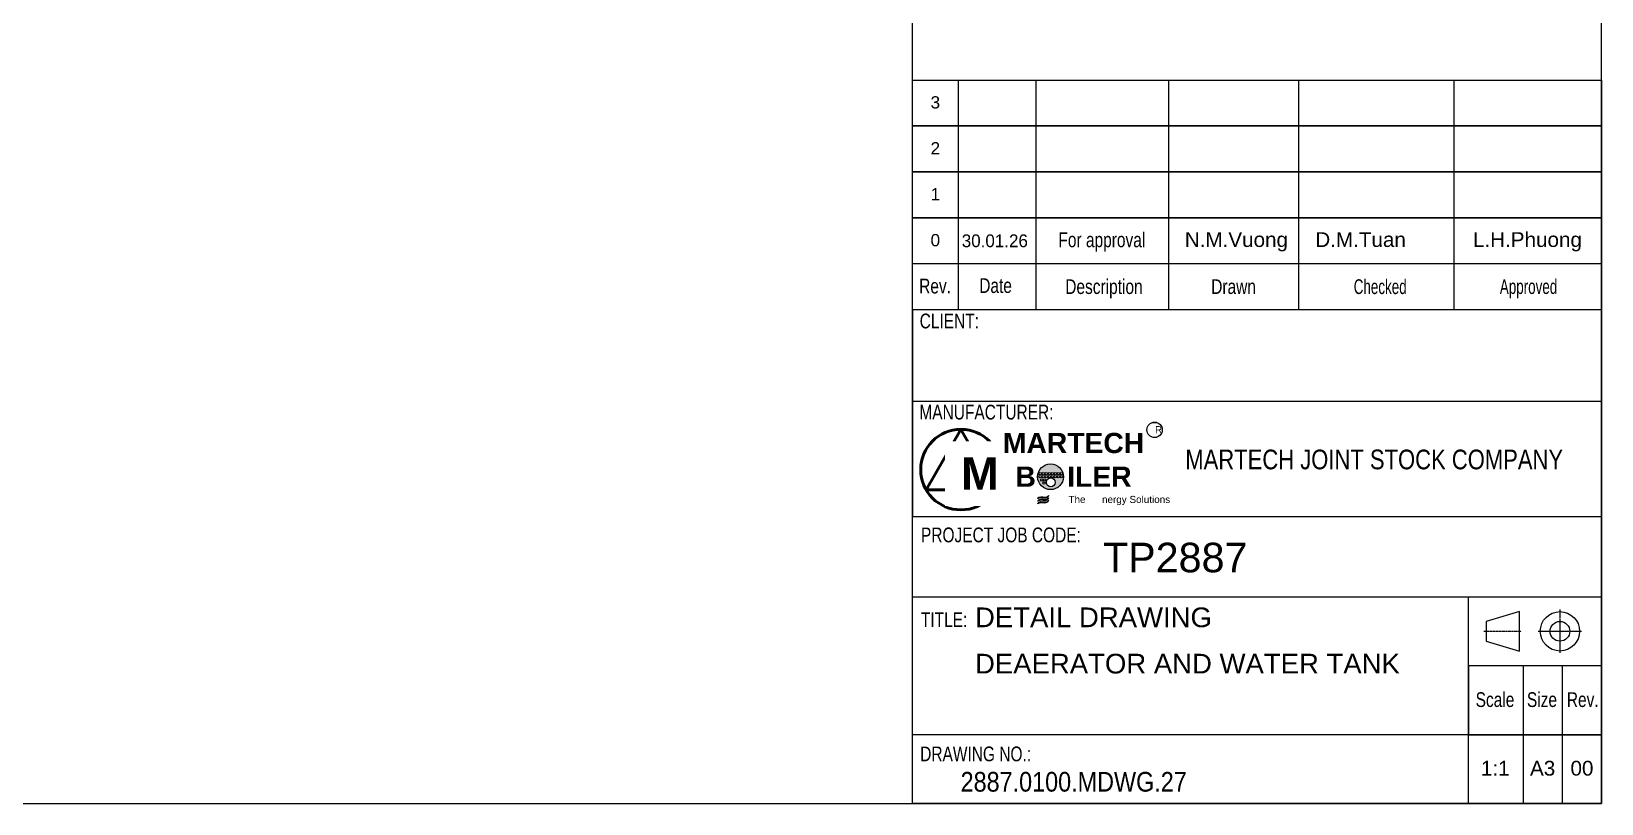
# Model space of a CAD drawing. Header units: millimetres. Extents: x -46397 to 283259, y -8690 to 23983.
# Drawn here: x 217521 to 219890, y -2319 to -1154 of the extents above; entities that cross this region are included whole.
import ezdxf
from ezdxf.enums import TextEntityAlignment as Align

# ---------------------------------------------------------------- set-up
doc = ezdxf.new("R2010")
doc.units = ezdxf.units.MM
doc.linetypes.add('CENTER', pattern=[2, 1.25, -0.25, 0.25, -0.25])
for name, color, linetype, lineweight in [('DAM_8', 1, 'Continuous', 25), ('DCenterline8', 8, 'CENTER', 5), ('Dtext', 255, 'Continuous', 20)]:
    doc.layers.add(name, color=color, linetype=linetype, lineweight=lineweight)
doc.styles.add('Chu va so', font='arial.ttf')
doc.styles.add('TCVN', font='arial.ttf')
doc.styles.add('TEXT', font='arial.ttf', dxfattribs={"height": 124})

# ---------------------------------------------------------------- blocks, each defined once
blk = doc.blocks.new('*U2445')
at = {"lineweight": 25}
for p, q in [((3625, 1202, 0), (3625, 820.4, 0)), ((3753.6, 1202, 0), (3753.6, 820.4, 0.1)), ((3973.9, 1202, 0), (3973.9, 820.4, 0.1)), ((4189.9, 1202, 0), (4189.9, 820.4, 0.1)), ((4448, 1202, 0), (4448, 820.4, 0.1)), ((3548.7, 668.3), (4693.4, 668.3)), ((4562.9, 228.9, 0), (4562.9, 0)), ((4628.4, 0), (4628.4, 228.9, 0))]:
    blk.add_line(p, q, dxfattribs=at)
for points in [[(0, 0), (4693.4, 0), (4693.4, 3074.4), (0, 3074.4)], [(0, 0), (3548.7, 0), (3548.7, 3074.4), (0, 3074.4)], [(3548.7, 1202), (4693.4, 1202), (4693.4, 0), (3548.7, 0)], [(3548.7, 1202), (4693.4, 1202), (4693.4, 1125.7), (3548.7, 1125.7)], [(3548.7, 1125.7), (4693.4, 1125.7), (4693.4, 1049.3), (3548.7, 1049.3)], [(3548.7, 1049.3), (4693.4, 1049.3), (4693.4, 973), (3548.7, 973)], [(3548.7, 973), (4693.4, 973), (4693.4, 896.7), (3548.7, 896.7)], [(3548.7, 477), (4693.4, 477), (4693.4, 820.4), (3548.7, 820.4)], [(3548.7, 343.4), (4693.4, 343.4), (4693.4, 114.5), (3548.7, 114.5)], [(4472.2, 343.4), (4693.4, 343.4), (4693.4, 0), (4472.2, 0)]]:
    blk.add_lwpolyline(points, close=True, dxfattribs=at)
at = {"lineweight": 50}
blk.add_lwpolyline([(3629.3, 621.6), (3571.4, 521.5), (3687.1, 521.5)], close=True, dxfattribs=at)
at = {"color": 2, "lineweight": 20, "elevation": 0}
blk.add_lwpolyline([(4501.8, 269.8), (4557, 253.5), (4557, 318.9), (4501.8, 302.5)], close=True, dxfattribs=at)
at = {"lineweight": 25, "elevation": 0}
blk.add_lwpolyline([(4472.2, 114.5), (4693.4, 114.5), (4693.4, 228.9), (4472.2, 228.9)], close=True, dxfattribs=at)
at = {"lineweight": 50}
blk.add_circle((3629.3, 554.8), 66.8, dxfattribs=at)
at = {"color": 2, "lineweight": 20}
for radius in [32.7, 16.4]:
    blk.add_circle((4624.3, 286.2, 0), radius, dxfattribs=at)
at = {"layer": 'DCenterline8', "lineweight": 0, "ltscale": 2}
for p, q in [((4624.3, 322.2, 0), (4624.3, 250.2, 0)), ((4588.3, 286.2, 0), (4660.3, 286.2, 0))]:
    blk.add_line(p, q, dxfattribs=at)
at = {"layer": 'DCenterline8', "lineweight": 0}
blk.add_line((4498.1, 286.2, 0), (4560.1, 286.2, 0), dxfattribs=at)
at = {"color": 5, "style": 'Chu va so'}
for s, width, p in [('For approval', 0.75, (3863.4, 924.3, 0)), ('Rev.', 0.75, (3586.4, 847.5)), ('Date', 0.75, (3686.9, 848.3, 0)), ('Description', 0.75, (3866.9, 846.6, 0)), ('Drawn', 0.75, (4082.2, 846.6, 0)), ('Checked', 0.65, (4325.7, 846.5)), ('Approved', 0.65, (4572.1, 846.6, 0)), ('CLIENT:', 0.75, (3610.1, 789.5, 0.2)), ('PROJECT JOB CODE:', 0.75, (3695.8, 434.1)), ('TITLE:', 0.75, (3601.5, 293.3, 0.2)), ('Scale', 0.75, (4516.4, 160.5, 0)), ('Size', 0.75, (4594.4, 160.5, 0)), ('Rev. ', 0.75, (4665.7, 160.5, 0)), ('DRAWING NO.:', 0.75, (3653.8, 70.3, 0.2))]:
    blk.add_text(s, height=24.53, dxfattribs=dict(at, width=width)).set_placement(p, align=Align.CENTER)
at = {"color": 5, "lineweight": 25, "insert": (3937.7, 571.5, 0), "char_height": 32.707, "width": 756.081, "attachment_point": 4, "style": 'Chu va so'}
blk.add_mtext('\\pxqc;{\\W0.8;MARTECH JOINT STOCK COMPANY}', dxfattribs=at)
at = {"layer": 'Dtext', "ltscale": 0.1}
for tag, p, height, style in [('REV_3', (3578.9, 1154.8), 20.4, 'TCVN'), ('FOR_APPROVAL3', (3783.4, 1153.3, -0.2), 24.5, 'TCVN'), ('REV_2', (3578.9, 1078.4), 20.4, 'TCVN'), ('FOR_APPROVAL2', (3783.4, 1077, -0.2), 24.5, 'TCVN'), ('REV_1', (3578.9, 1002.1), 20.4, 'TCVN'), ('FOR_APPROVAL1', (3783.4, 1000.7, -0.2), 24.5, 'TCVN'), ('REV_0', (3578.9, 925.8), 20.4, 'TCVN'), ('NGUOI_VE', (4001.2, 924.7, -0.2), 24.5, 'TCVN'), ('NGUOI_KIEM_2', (4217.9, 924.7, -0.2), 24.5, 'TCVN'), ('NGUOI_DUYET', (4479.8, 924.7, -0.2), 24.5, 'TCVN'), ('1.1_A4', (4492.9, 46.6, -0.2), 24.5, 'Chu va so'), ('A4_A4', (4574.5, 46.6, -0.2), 24.5, 'Chu va so'), ('REV.', (4641.8, 46.6, -0.2), 24.5, 'Chu va so')]:
    blk.add_attdef(tag, p, '', height=height, dxfattribs=dict(at, style=style))
for tag, p, height, style, width in [('NGAY_REV03', (3630.7, 1153.3, -0.2), 21.3, 'TCVN', 0.95), ('NGAY_REV02', (3630.7, 1077, -0.2), 21.3, 'TCVN', 0.95), ('NGAY_REV01', (3630.7, 1000.7, -0.2), 21.3, 'TCVN', 0.95), ('NGAY_REV0', (3630.7, 924.4, -0.2), 21.3, 'TCVN', 0.95), ('DWD.NO', (3628.8, 19.9, -0.2), 32.7, 'Chu va so', 0.85)]:
    blk.add_attdef(tag, p, '', height=height, dxfattribs=dict(at, style=style, width=width))
at = {"layer": 'Dtext', "lineweight": 25, "ltscale": 0.1, "style": 'Chu va so'}
for tag, p, height in [('PROJECT_CODE', (3865.2, 384.3), 49.1), ('TITLE1', (3652.8, 293.1, -0.2), 32.7), ('TITLE2', (3652.8, 216.2, -0.2), 32.7), ('TITLE3', (3652.8, 139.9, -0.2), 32.7)]:
    blk.add_attdef(tag, p, '', height=height, dxfattribs=at)
at = {"insert": (3629.6, 575.1), "char_height": 53.738, "attachment_point": 1, "style": 'TEXT', "bg_fill": 2}
blk.add_mtext('\\pxqc;{\\fArial|b1|i0|c0|p34;M}', dxfattribs=at)
at = {"insert": (3700.7, 615.9), "char_height": 33.586, "width": 231.314, "attachment_point": 1, "style": 'TEXT', "bg_fill": 2}
blk.add_mtext('\\pxqc;{\\fArial|b1|i0|c0|p34;MARTECH\\PB    ILER}', dxfattribs=at)
h = blk.add_hatch(color=256)
h.dxf.hatch_style = 1
edge = h.paths.add_edge_path()
edge.add_spline(control_points=[(3756.9, 502.3), (3757.9, 503), (3761.9, 506), (3770.3, 501.8), (3774.2, 506.6), (3775.6, 508.4)], knot_values=[0, 0, 0, 0, 0.315535, 1.31207, 1.873609, 1.873609, 1.873609, 1.873609], degree=3, periodic=0)
edge.add_spline(control_points=[(3775.6, 508.4), (3774.5, 507.3), (3770, 503.2), (3760.7, 508), (3757.6, 503.3), (3756.9, 502.3)], knot_values=[0, 0, 0, 0, 0.411397, 1.576501, 1.877595, 1.877595, 1.877595, 1.877595], degree=3, periodic=0)
edge = h.paths.add_edge_path()
edge.add_spline(control_points=[(3756.9, 498.1), (3757.9, 498.8), (3761.9, 501.8), (3770.3, 497.7), (3774.2, 502.5), (3775.6, 504.2)], knot_values=[0, 0, 0, 0, 0.315535, 1.31207, 1.873609, 1.873609, 1.873609, 1.873609], degree=3, periodic=0)
edge.add_spline(control_points=[(3775.6, 504.2), (3774.5, 503.1), (3770, 499), (3760.7, 503.9), (3757.6, 499.1), (3756.9, 498.1)], knot_values=[0, 0, 0, 0, 0.411397, 1.576501, 1.877595, 1.877595, 1.877595, 1.877595], degree=3, periodic=0)
at = {"color": 7}
for centre, radius in [((3761, 548.1), 2.03), ((3766, 548.1), 2.03), ((3771, 548.1), 2.03), ((3776, 548.1), 2.03), ((3781.1, 548.1), 2.03), ((3786.1, 548.1), 2.03), ((3791.1, 548.1), 2.03), ((3796.1, 548.1), 2.03), ((3761, 543.1), 2.03), ((3763.4, 537.6), 2.03), ((3766, 543.1), 2.03), ((3767.5, 532.6), 2.03), ((3768.3, 537.6), 2.03), ((3771, 543.1), 2.03), ((3778.5, 533.7), 7.28), ((3776, 543.1), 2.03), ((3781.1, 543.1), 2.03), ((3786.1, 543.1), 2.03), ((3791.1, 543.1), 2.03), ((3796.1, 543.1), 2.03)]:
    blk.add_circle(centre, radius, dxfattribs=at)
for points in [[(3756.9, 506.2), (3759, 508.8), (3771.9, 509.6), (3775.6, 512.3)], [(3756.9, 506.2), (3759.9, 508), (3771, 508.1), (3775.6, 512.3)], [(3756.9, 502.3), (3759, 504.9), (3771.9, 505.7), (3775.6, 508.4)], [(3756.9, 502.3), (3759.9, 504.1), (3771, 504.2), (3775.6, 508.4)], [(3756.9, 498.1), (3759, 500.7), (3771.9, 501.5), (3775.6, 504.2)], [(3756.9, 498.1), (3759.9, 499.9), (3771, 500.1), (3775.6, 504.2)]]:
    blk.add_spline(points, degree=3)
at = {"color": 5, "style": 'Chu va so', "width": 0.75}
blk.add_text('MANUFACTURER:', height=24.53, dxfattribs=at).set_placement((3671.7, 638.1, 0.2), align=Align.CENTER)
at = {"attachment_point": 1, "style": 'TEXT', "bg_fill": 2}
for s, insert, char_height in [('\\pxqc;R', (3951.8, 627.1), 11.76), ('\\pxqc;The      nergy Solutions', (3808, 511.2), 11.755)]:
    blk.add_mtext(s, dxfattribs=dict(at, insert=insert, char_height=char_height))
at = {"layer": 'DAM_8'}
h = blk.add_hatch(color=7, dxfattribs=at)
edge = h.paths.add_edge_path()
edge.add_arc((3778.2, 543), 21.4, 191.4592, 461.3375)
edge.add_arc((3778.2, 543), 21.4, 101.3375, 191.4592)
edge = h.paths.add_edge_path(flags=16)
edge.add_arc((3767.5, 532.6), 2.03, -289.458, 11.4592, ccw=False)
edge.add_arc((3767.5, 532.6), 2.03, 11.4592, 70.542, ccw=False)
edge = h.paths.add_edge_path(flags=16)
edge.add_arc((3796.1, 543.1), 2.03, -211.5113, 11.4592, ccw=False)
edge.add_arc((3796.1, 543.1), 2.03, 11.4592, 148.4887, ccw=False)
edge = h.paths.add_edge_path(flags=16)
edge.add_arc((3763.4, 537.6), 2.03, -304.2526, 11.4592, ccw=False)
edge.add_arc((3763.4, 537.6), 2.03, 11.4592, 55.7474, ccw=False)
edge = h.paths.add_edge_path(flags=16)
edge.add_arc((3796.1, 548.1), 2.03, -200.2428, 11.4592, ccw=False)
edge.add_arc((3796.1, 548.1), 2.03, 11.4592, 159.7572, ccw=False)
edge = h.paths.add_edge_path(flags=16)
edge.add_arc((3791.1, 543.1), 2.03, -219.051, 11.4592, ccw=False)
edge.add_arc((3791.1, 543.1), 2.03, 11.4592, 140.949, ccw=False)
edge = h.paths.add_edge_path(flags=16)
edge.add_arc((3768.3, 537.6), 2.03, -292.0311, 11.4592, ccw=False)
edge.add_arc((3768.3, 537.6), 2.03, 11.4592, 67.9689, ccw=False)
edge = h.paths.add_edge_path(flags=16)
edge.add_arc((3761, 543.1), 2.03, -319.4544, 11.4592, ccw=False)
edge.add_arc((3761, 543.1), 2.03, 11.4592, 40.5456, ccw=False)
edge = h.paths.add_edge_path(flags=16)
edge.add_arc((3791.1, 548.1), 2.03, -206.0119, 11.4592, ccw=False)
edge.add_arc((3791.1, 548.1), 2.03, 11.4592, 153.9881, ccw=False)
edge = h.paths.add_edge_path(flags=16)
edge.add_arc((3778.5, 533.7), 7.28, -262.499, 11.4592, ccw=False)
edge.add_arc((3778.5, 533.7), 7.28, 11.4592, 97.501, ccw=False)
edge = h.paths.add_edge_path(flags=16)
edge.add_arc((3761, 548.1), 2.03, -332.7707, 11.4592, ccw=False)
edge.add_arc((3761, 548.1), 2.03, 11.4592, 27.2293, ccw=False)
edge = h.paths.add_edge_path(flags=16)
edge.add_arc((3786.1, 543.1), 2.03, -230.166, 11.4592, ccw=False)
edge.add_arc((3786.1, 543.1), 2.03, 11.4592, 129.834, ccw=False)
edge = h.paths.add_edge_path(flags=16)
edge.add_arc((3766, 543.1), 2.03, -307.6137, 11.4592, ccw=False)
edge.add_arc((3766, 543.1), 2.03, 11.4592, 52.3863, ccw=False)
edge = h.paths.add_edge_path(flags=16)
edge.add_arc((3781.1, 543.1), 2.03, -246.4575, 11.4592, ccw=False)
edge.add_arc((3781.1, 543.1), 2.03, 11.4592, 113.5425, ccw=False)
edge = h.paths.add_edge_path(flags=16)
edge.add_arc((3771, 543.1), 2.03, -290.4056, 11.4592, ccw=False)
edge.add_arc((3771, 543.1), 2.03, 11.4592, 69.5944, ccw=False)
edge = h.paths.add_edge_path(flags=16)
edge.add_arc((3786.1, 548.1), 2.03, -215.7954, 11.4592, ccw=False)
edge.add_arc((3786.1, 548.1), 2.03, 11.4592, 144.2046, ccw=False)
edge = h.paths.add_edge_path(flags=16)
edge.add_arc((3776, 543.1), 2.03, -268.4837, 11.4592, ccw=False)
edge.add_arc((3776, 543.1), 2.03, 11.4592, 91.5163, ccw=False)
edge = h.paths.add_edge_path(flags=16)
edge.add_arc((3766, 548.1), 2.03, -322.0207, 11.4592, ccw=False)
edge.add_arc((3766, 548.1), 2.03, 11.4592, 37.9793, ccw=False)
edge = h.paths.add_edge_path(flags=16)
edge.add_arc((3776, 548.1), 2.03, -267.4803, 11.4592, ccw=False)
edge.add_arc((3776, 548.1), 2.03, 11.4592, 92.5197, ccw=False)
edge = h.paths.add_edge_path(flags=16)
edge.add_arc((3781.1, 548.1), 2.03, -234.0834, 11.4592, ccw=False)
edge.add_arc((3781.1, 548.1), 2.03, 11.4592, 125.9166, ccw=False)
edge = h.paths.add_edge_path(flags=16)
edge.add_arc((3771, 548.1), 2.03, -301.7345, 11.4592, ccw=False)
edge.add_arc((3771, 548.1), 2.03, 11.4592, 58.2655, ccw=False)
blk.add_circle((3951, 620.9), 12.8)
at = {"color": 7}
blk.add_circle((3778.2, 543), 21.4, dxfattribs=at)

msp = doc.modelspace()

# ---------------------------------------------------------------- block references
ref = msp.add_blockref('*U2445', (215626.03, -2319.06, -0.23), dxfattribs=dict(xscale=0.9084576280678549, yscale=0.9084576280678549, zscale=0.9084576280678549))
ref.add_attrib('PROJECT_CODE', 'TP2887', (219137.42, -1969.94, -0.23), dxfattribs={"layer": 'Dtext', "lineweight": 25, "ltscale": 0.1, "height": 44.569, "style": 'Chu va so'})
ref.add_attrib('TITLE1', 'DETAIL DRAWING', (218944.4, -2052.81, -0.4), dxfattribs={"layer": 'Dtext', "lineweight": 25, "ltscale": 0.1, "height": 29.7127, "style": 'Chu va so'})
ref.add_attrib('TITLE2', 'DEAERATOR AND WATER TANK', (218944.4, -2122.68, -0.4), dxfattribs={"layer": 'Dtext', "lineweight": 25, "ltscale": 0.1, "height": 29.7127, "style": 'Chu va so'})
ref.add_attrib('DWD.NO', '2887.0100.MDWG.27', (218922.67, -2300.98, -0.4), dxfattribs={"layer": 'Dtext', "ltscale": 0.1, "height": 29.7127, "style": 'Chu va so', "width": 0.85})
ref.add_attrib('1.1_A4', '1:1', (219707.65, -2276.77, -0.4), dxfattribs={"layer": 'Dtext', "ltscale": 0.1, "height": 22.285, "style": 'Chu va so'})
ref.add_attrib('A4_A4', 'A3', (219781.8, -2276.77, -0.4), dxfattribs={"layer": 'Dtext', "ltscale": 0.1, "height": 22.285, "style": 'Chu va so'})
ref.add_attrib('REV.', '00', (219842.87, -2276.77, -0.4), dxfattribs={"layer": 'Dtext', "ltscale": 0.1, "height": 22.285, "style": 'Chu va so'})
ref.add_attrib('REV_0', '0', (218877.33, -1478, -0.23), dxfattribs={"layer": 'Dtext', "ltscale": 0.1, "height": 18.57, "style": 'TCVN'})
ref.add_attrib('NGAY_REV0', '30.01.26', (218924.4, -1479.3, -0.41), dxfattribs={"layer": 'Dtext', "ltscale": 0.1, "height": 19.313, "style": 'TCVN', "width": 0.95})
ref.add_attrib('NGUOI_VE', 'N.M.Vuong', (219260.92, -1478.99, -0.39), dxfattribs={"layer": 'Dtext', "ltscale": 0.1, "height": 22.285, "style": 'TCVN'})
ref.add_attrib('NGUOI_KIEM_2', 'D.M.Tuan', (219457.84, -1478.99, -0.41), dxfattribs={"layer": 'Dtext', "ltscale": 0.1, "height": 22.285, "style": 'TCVN'})
ref.add_attrib('NGUOI_DUYET', 'L.H.Phuong', (219695.72, -1478.99, -0.41), dxfattribs={"layer": 'Dtext', "ltscale": 0.1, "height": 22.285, "style": 'TCVN'})
ref.add_attrib('REV_1', '1', (218877.33, -1408.67, -0.23), dxfattribs={"layer": 'Dtext', "ltscale": 0.1, "height": 18.57, "style": 'TCVN'})
ref.add_attrib('REV_2', '2', (218877.33, -1339.34, -0.23), dxfattribs={"layer": 'Dtext', "ltscale": 0.1, "height": 18.57, "style": 'TCVN'})
ref.add_attrib('REV_3', '3', (218877.33, -1270.01, -0.23), dxfattribs={"layer": 'Dtext', "ltscale": 0.1, "height": 18.57, "style": 'TCVN'})

doc.saveas('drawing.dxf')
